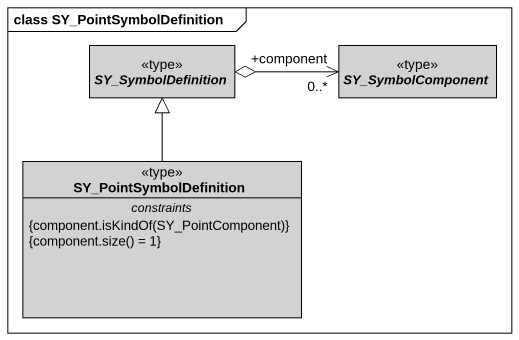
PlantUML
@startuml
mainframe class SY_PointSymbolDefinition
hide circle
hide empty members
abstract class SY_SymbolDefinition <<type>> #D2D2D2
abstract class SY_SymbolComponent <<type>> #D2D2D2
class SY_PointSymbolDefinition <<type>> #D2D2D2 {
  -- constraints --
  {field} {component.isKindOf(SY_PointComponent)}
  {field} {component.size() = 1}
}
SY_SymbolComponent "+component\n0..*" <-left-o SY_SymbolDefinition
SY_PointSymbolDefinition -up-|> SY_SymbolDefinition
@enduml
